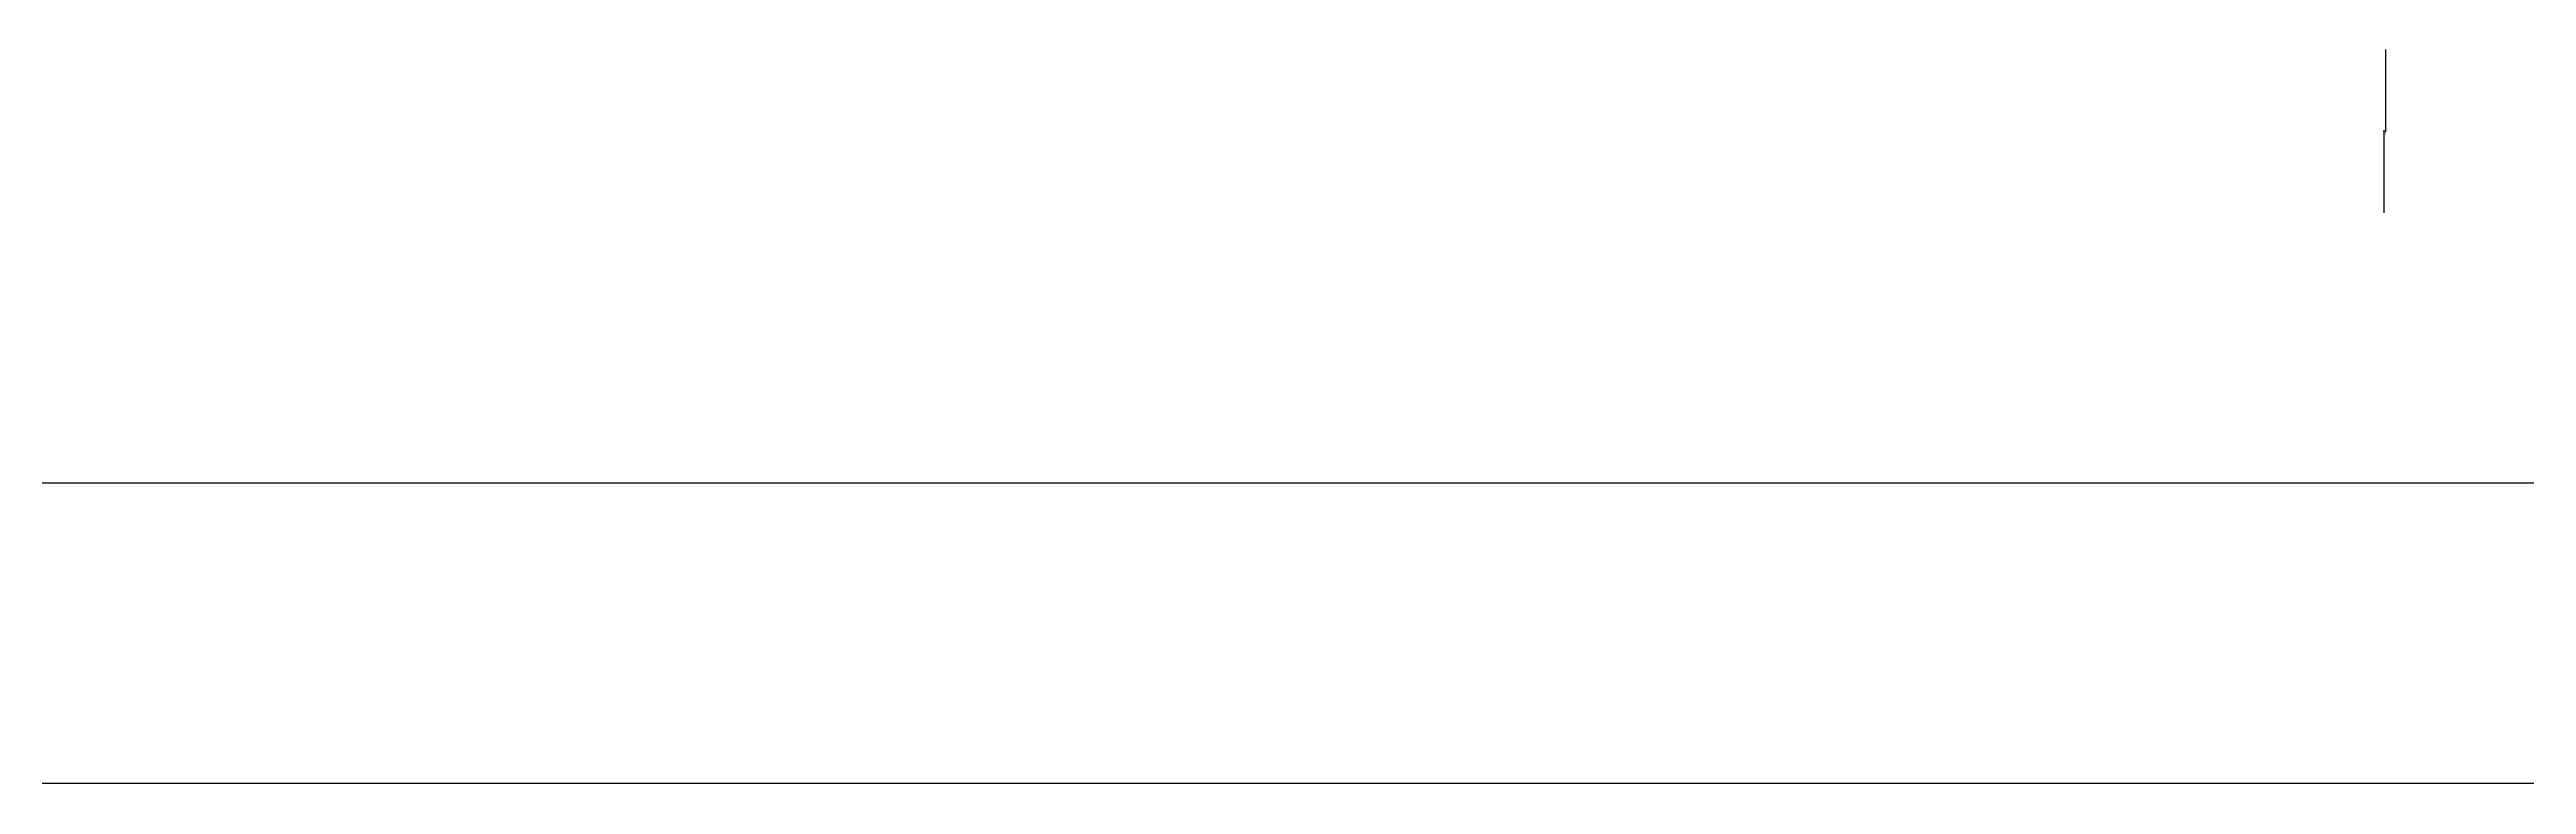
# Model space of a CAD drawing. Header units: metres. Extents: x 80 to 5348, y 323 to 6956.
# Drawn here: x 2841 to 4204, y 647 to 1052 of the extents above; entities that cross this region are included whole.
import ezdxf

# ---------------------------------------------------------------- set-up
doc = ezdxf.new("R2010")
doc.units = ezdxf.units.M
doc.layers.add('DIM', color=3, linetype='Continuous')
doc.layers.add('TEXT', color=3, linetype='Continuous')
doc.dimstyles.get("Standard").update_dxf_attribs({"dimtxt": 2.5, "dimasz": 2.5, "dimexe": 1.25, "dimexo": 0.625, "dimtad": 1, "dimcen": 2.5, "dimazin": 3, "dimtfac": 1, "dimtmove": 0, "dimatfit": 3})

# ---------------------------------------------------------------- blocks, each defined once
blk = doc.blocks.new('*D2')
for p, q in [((961.52, 738.15), (961.52, 647.67)), ((4435.96, 738.15), (4435.96, 647.67)), ((961.77, 647.67), (2697.24, 647.67)), ((2700.24, 647.67), (4435.71, 647.67))]:
    blk.add_line(p, q)
at = {"layer": 'Defpoints'}
for p in [(961.52, 738.15), (4435.96, 738.15), (961.52, 647.67)]:
    blk.add_point(p, dxfattribs=at)
at = {"layer": 'TEXT', "insert": (2698.74, 647.67), "char_height": 1, "attachment_point": 5}
blk.add_mtext('960', dxfattribs=at)
blk = doc.blocks.new('*D3')
for p, q in [((1187.49, 916.74), (1187.49, 813.15)), ((4213.74, 920.49), (4213.74, 813.15)), ((1187.74, 813.15), (2699.115, 813.15)), ((2702.115, 813.15), (4213.49, 813.15))]:
    blk.add_line(p, q)
at = {"layer": 'Defpoints'}
for p in [(1187.49, 916.74), (4213.74, 920.49), (1187.49, 813.15)]:
    blk.add_point(p, dxfattribs=at)
at = {"layer": 'DIM', "insert": (2700.615, 813.15), "char_height": 1, "attachment_point": 5}
blk.add_mtext('740', dxfattribs=at)
blk = doc.blocks.new('*D19')
for p, q in [((4126.67, 1051.69), (4126.67, 1006.69)), ((4125.8, 1006.69), (4125.55, 1006.69)), ((4126.05, 961.69), (4126.05, 1006.69)), ((4126.67, 1006.69), (4126.05, 1006.69)), ((4126.92, 1006.69), (4127.17, 1006.69))]:
    blk.add_line(p, q)
at = {"layer": 'Defpoints'}
for p in [(4126.67, 1051.69), (4126.67, 1006.69), (4126.05, 961.69)]:
    blk.add_point(p, dxfattribs=at)
at = {"layer": 'DIM', "insert": (4126.36, 1005.565), "char_height": 1, "attachment_point": 5}
blk.add_mtext('25', dxfattribs=at)

msp = doc.modelspace()

# ---------------------------------------------------------------- dimensions: what is measured, and where the dimension line sits
at = {"layer": 'DIM'}
for base, p1, p2, text, picture, middle in [((4126.67, 1006.69), (4126.67, 1051.69), (4126.05, 961.69), '25', '*D19', (4126.36, 1005.565)), ((1187.49, 813.15), (1187.49, 916.74), (4213.74, 920.49), '740', '*D3', (2700.615, 813.15))]:
    dim = msp.add_linear_dim(base=base, p1=p1, p2=p2, text=text, dimstyle='Standard', dxfattribs=at)
    dim.commit()
    dim.dimension.update_dxf_attribs({"geometry": picture, "text_midpoint": middle})
at = {"layer": 'TEXT'}
dim = msp.add_linear_dim(base=(961.52, 647.67), p1=(961.52, 738.15), p2=(4435.96, 738.15), text='960', dimstyle='Standard', dxfattribs=at)
dim.commit()
dim.dimension.update_dxf_attribs({"geometry": '*D2', "text_midpoint": (2698.74, 647.67)})

doc.saveas('drawing.dxf')
